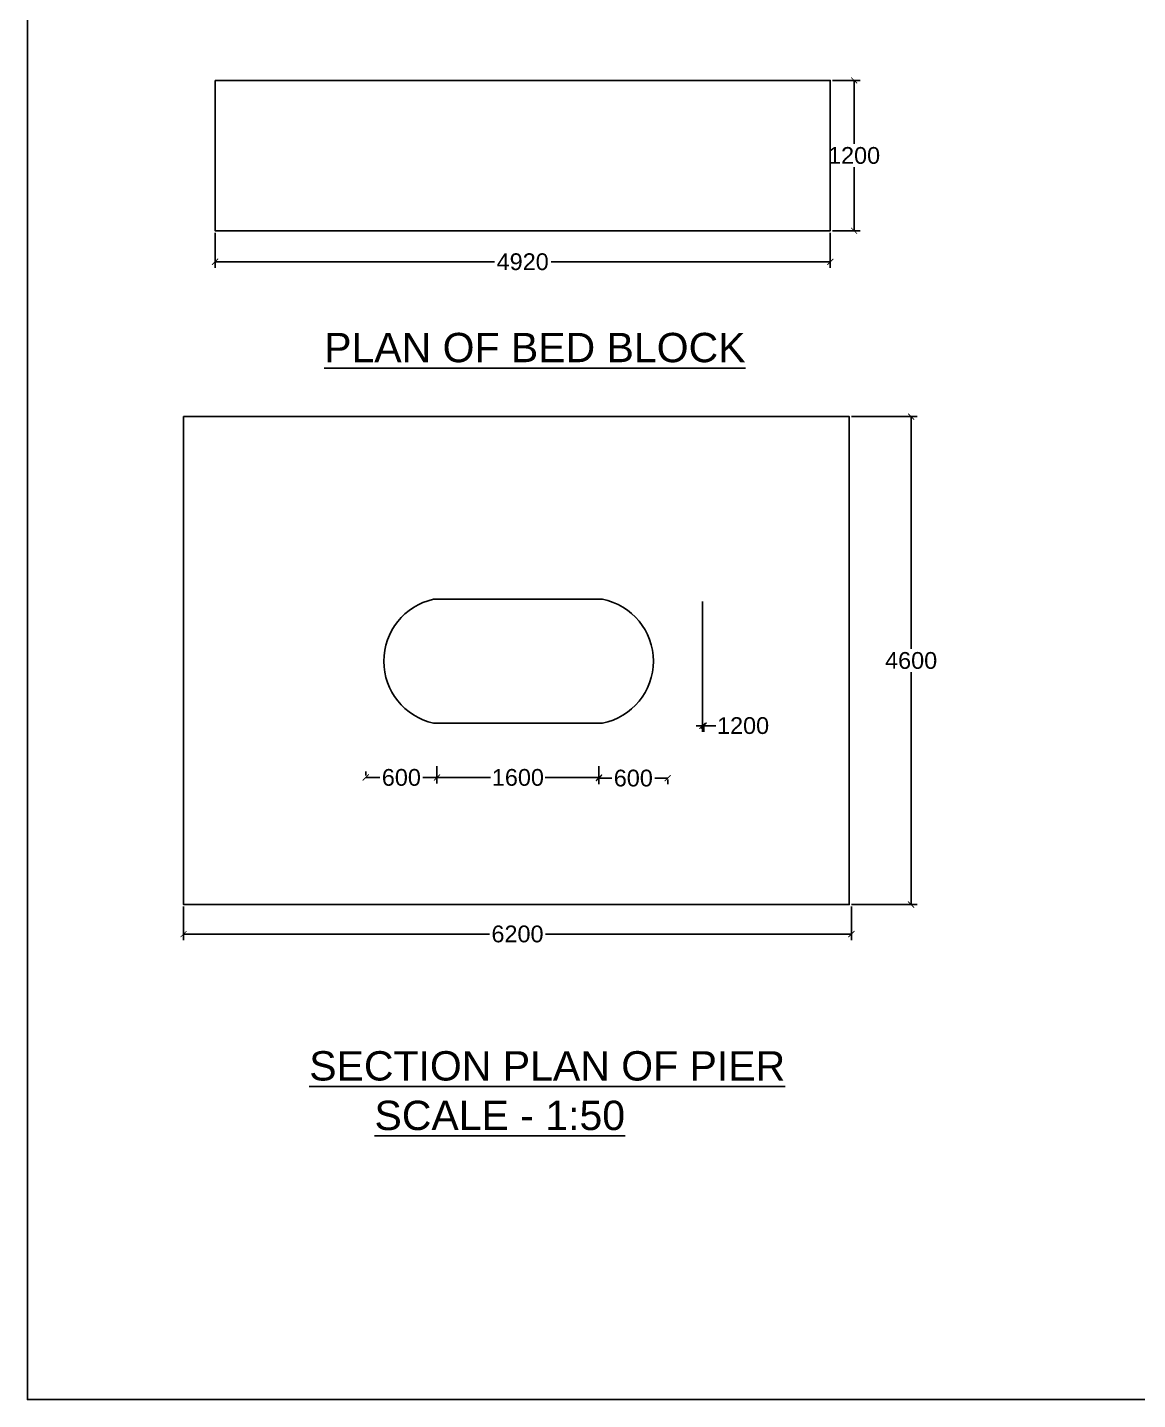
# Model space of a CAD drawing. Header units: inches. Extents: x 334 to 11487, y 357 to 10656.
# Drawn here: x 613.6 to 646.71, y 357.44 to 398.37 of the extents above; entities that cross this region are included whole.
import ezdxf

# ---------------------------------------------------------------- set-up
doc = ezdxf.new("R2010")
doc.units = ezdxf.units.IN
doc.header["$MEASUREMENT"] = 0
for name, color, linetype in [('DIMENSION', 255, 'Continuous'), ('DRAWING', 7, 'Continuous'), ('TEXT', 255, 'Continuous')]:
    doc.layers.add(name, color=color, linetype=linetype)
doc.styles.get("Standard").update_dxf_attribs({"font": 'arial.ttf'})
doc.dimstyles.new('dig', dxfattribs={"dimtxt": 0.1875, "dimasz": 0.18, "dimexe": 0.18, "dimexo": 0.0625, "dimgap": 0.09, "dimtad": 0, "dimtih": 1, "dimtoh": 1, "dimdec": 4, "dimzin": 0, "dimdsep": 46, "dimtxsty": 'Standard', "dimblk": 'ARCHTICK', "dimcen": 0.09, "dimadec": 0, "dimazin": 0, "dimtfac": 1, "dimtdec": 4, "dimtofl": 0, "dimtmove": 0, "dimatfit": 3, "dimldrblk": 'ARCHTICK', "dimfxl": 1, "dimtolj": 1, "dimtzin": 0, "dimarcsym": 0})

# ---------------------------------------------------------------- blocks, each defined once
blk = doc.blocks.new('_ArchTick')
at = {"color": 0, "linetype": 'ByBlock', "const_width": 0.15}
blk.add_lwpolyline([(-0.5, -0.5), (0.5, 0.5)], dxfattribs=at)
blk = doc.blocks.new('*D68')
at = {"layer": 'Defpoints', "color": 0, "ltscale": 0.02, "transparency": 16777216}
for p in [(619.201, 392.304), (637.545, 392.304), (637.545, 391.377)]:
    blk.add_point(p, dxfattribs=at)
at = {"layer": 'DIMENSION', "color": 0, "lineweight": -2, "ltscale": 0.02, "transparency": 16777216}
for p, q in [((619.201, 392.242), (619.201, 391.197)), ((637.545, 392.242), (637.545, 391.197)), ((619.201, 391.377), (627.528, 391.377)), ((637.545, 391.377), (629.219, 391.377))]:
    blk.add_line(p, q, dxfattribs=at)
at = {"layer": 'DIMENSION', "color": 0, "lineweight": -2, "ltscale": 0.02, "transparency": 16777216, "xscale": 0.18, "yscale": 0.18, "zscale": 0.18, "rotation": 180}
blk.add_blockref('_ArchTick', (619.201, 391.377), dxfattribs=at)
at = {"layer": 'DIMENSION', "color": 0, "lineweight": -2, "ltscale": 0.02, "transparency": 16777216, "xscale": 0.18, "yscale": 0.18, "zscale": 0.18}
blk.add_blockref('_ArchTick', (637.545, 391.377), dxfattribs=at)
at = {"layer": 'DIMENSION', "color": 0, "ltscale": 0.02, "transparency": 16777216, "insert": (628.373, 391.377), "char_height": 0.5, "attachment_point": 5}
blk.add_mtext('\\A1;4920', dxfattribs=at)
blk = doc.blocks.new('*D69')
at = {"layer": 'Defpoints', "color": 0, "ltscale": 0.02, "transparency": 16777216}
for p in [(637.545, 396.789), (637.545, 392.304), (638.255, 392.304)]:
    blk.add_point(p, dxfattribs=at)
at = {"layer": 'DIMENSION', "color": 0, "lineweight": -2, "ltscale": 0.02, "transparency": 16777216}
for p, q in [((637.608, 396.789), (638.435, 396.789)), ((638.255, 396.789), (638.255, 394.892)), ((638.255, 392.304), (638.255, 394.201)), ((637.608, 392.304), (638.435, 392.304))]:
    blk.add_line(p, q, dxfattribs=at)
at = {"layer": 'DIMENSION', "color": 0, "lineweight": -2, "ltscale": 0.02, "transparency": 16777216, "xscale": 0.18, "yscale": 0.18, "zscale": 0.18}
for p, rotation in [((638.255, 396.789), 90), ((638.255, 392.304), 270)]:
    blk.add_blockref('_ArchTick', p, dxfattribs=dict(at, rotation=rotation))
at = {"layer": 'DIMENSION', "color": 0, "ltscale": 0.02, "transparency": 16777216, "insert": (638.255, 394.547), "char_height": 0.5, "attachment_point": 5}
blk.add_mtext('\\A1;1200', dxfattribs=at)
blk = doc.blocks.new('*D70')
at = {"layer": 'Defpoints', "color": 0, "ltscale": 0.02, "transparency": 16777216}
for p in [(638.112, 386.76), (638.112, 372.205), (639.957, 372.205)]:
    blk.add_point(p, dxfattribs=at)
at = {"layer": 'DIMENSION', "color": 0, "lineweight": -2, "ltscale": 0.02, "transparency": 16777216}
for p, q in [((638.175, 386.76), (640.137, 386.76)), ((639.957, 386.76), (639.957, 379.828)), ((639.957, 372.205), (639.957, 379.138)), ((638.175, 372.205), (640.137, 372.205))]:
    blk.add_line(p, q, dxfattribs=at)
at = {"layer": 'DIMENSION', "color": 0, "lineweight": -2, "ltscale": 0.02, "transparency": 16777216, "xscale": 0.18, "yscale": 0.18, "zscale": 0.18}
for p, rotation in [((639.957, 386.76), 90), ((639.957, 372.205), 270)]:
    blk.add_blockref('_ArchTick', p, dxfattribs=dict(at, rotation=rotation))
at = {"layer": 'DIMENSION', "color": 0, "ltscale": 0.02, "transparency": 16777216, "insert": (639.957, 379.483), "char_height": 0.5, "attachment_point": 5}
blk.add_mtext('\\A1;4600', dxfattribs=at)
blk = doc.blocks.new('*D71')
at = {"layer": 'Defpoints', "color": 0, "ltscale": 0.02, "transparency": 16777216}
for p in [(618.262, 372.205), (638.175, 372.205), (638.175, 371.325)]:
    blk.add_point(p, dxfattribs=at)
at = {"layer": 'DIMENSION', "color": 0, "lineweight": -2, "ltscale": 0.02, "transparency": 16777216}
for p, q in [((618.262, 372.143), (618.262, 371.145)), ((638.175, 372.143), (638.175, 371.145)), ((618.262, 371.325), (627.381, 371.325)), ((638.175, 371.325), (629.055, 371.325))]:
    blk.add_line(p, q, dxfattribs=at)
at = {"layer": 'DIMENSION', "color": 0, "lineweight": -2, "ltscale": 0.02, "transparency": 16777216, "xscale": 0.18, "yscale": 0.18, "zscale": 0.18, "rotation": 180}
blk.add_blockref('_ArchTick', (618.262, 371.325), dxfattribs=at)
at = {"layer": 'DIMENSION', "color": 0, "lineweight": -2, "ltscale": 0.02, "transparency": 16777216, "xscale": 0.18, "yscale": 0.18, "zscale": 0.18}
blk.add_blockref('_ArchTick', (638.175, 371.325), dxfattribs=at)
at = {"layer": 'DIMENSION', "color": 0, "ltscale": 0.02, "transparency": 16777216, "insert": (628.218, 371.325), "char_height": 0.5, "attachment_point": 5}
blk.add_mtext('\\A1;6200', dxfattribs=at)
blk = doc.blocks.new('*D72')
at = {"layer": 'Defpoints', "color": 0, "ltscale": 0.02, "transparency": 16777216}
for p in [(625.814, 376.397), (630.646, 376.397), (630.646, 375.995)]:
    blk.add_point(p, dxfattribs=at)
at = {"layer": 'DIMENSION', "color": 0, "lineweight": -2, "ltscale": 0.02, "transparency": 16777216}
for p, q in [((625.814, 376.335), (625.814, 375.815)), ((630.646, 376.335), (630.646, 375.815)), ((625.814, 375.995), (627.418, 375.995)), ((630.646, 375.995), (629.043, 375.995))]:
    blk.add_line(p, q, dxfattribs=at)
at = {"layer": 'DIMENSION', "color": 0, "lineweight": -2, "ltscale": 0.02, "transparency": 16777216, "xscale": 0.18, "yscale": 0.18, "zscale": 0.18, "rotation": 180}
blk.add_blockref('_ArchTick', (625.814, 375.995), dxfattribs=at)
at = {"layer": 'DIMENSION', "color": 0, "lineweight": -2, "ltscale": 0.02, "transparency": 16777216, "xscale": 0.18, "yscale": 0.18, "zscale": 0.18}
blk.add_blockref('_ArchTick', (630.646, 375.995), dxfattribs=at)
at = {"layer": 'DIMENSION', "color": 0, "ltscale": 0.02, "transparency": 16777216, "insert": (628.23, 375.995), "char_height": 0.5, "attachment_point": 5}
blk.add_mtext('\\A1;1600', dxfattribs=at)
blk = doc.blocks.new('*D73')
at = {"layer": 'Defpoints', "color": 0, "ltscale": 0.02, "transparency": 16777216}
for p in [(623.695, 375.995), (623.695, 375.995), (625.814, 375.995)]:
    blk.add_point(p, dxfattribs=at)
at = {"layer": 'DIMENSION', "color": 0, "lineweight": -2, "ltscale": 0.02, "transparency": 16777216}
for p, q in [((623.695, 376.058), (623.695, 376.175)), ((625.814, 376.058), (625.814, 376.175)), ((623.695, 375.995), (624.112, 375.995)), ((625.814, 375.995), (625.398, 375.995))]:
    blk.add_line(p, q, dxfattribs=at)
at = {"layer": 'DIMENSION', "color": 0, "lineweight": -2, "ltscale": 0.02, "transparency": 16777216, "xscale": 0.18, "yscale": 0.18, "zscale": 0.18, "rotation": 180}
blk.add_blockref('_ArchTick', (623.695, 375.995), dxfattribs=at)
at = {"layer": 'DIMENSION', "color": 0, "lineweight": -2, "ltscale": 0.02, "transparency": 16777216, "xscale": 0.18, "yscale": 0.18, "zscale": 0.18}
blk.add_blockref('_ArchTick', (625.814, 375.995), dxfattribs=at)
at = {"layer": 'DIMENSION', "color": 0, "ltscale": 0.02, "transparency": 16777216, "insert": (624.755, 375.995), "char_height": 0.5, "attachment_point": 5}
blk.add_mtext('\\A1;600', dxfattribs=at)
blk = doc.blocks.new('*D74')
at = {"layer": 'Defpoints', "color": 0, "ltscale": 0.02, "transparency": 16777216}
for p in [(630.646, 375.995), (632.698, 375.995), (632.698, 375.975)]:
    blk.add_point(p, dxfattribs=at)
at = {"layer": 'DIMENSION', "color": 0, "lineweight": -2, "ltscale": 0.02, "transparency": 16777216}
for p, q in [((630.646, 375.975), (631.029, 375.975)), ((630.646, 375.933), (630.646, 375.795)), ((632.698, 375.975), (632.315, 375.975)), ((632.698, 375.933), (632.698, 375.795))]:
    blk.add_line(p, q, dxfattribs=at)
at = {"layer": 'DIMENSION', "color": 0, "lineweight": -2, "ltscale": 0.02, "transparency": 16777216, "xscale": 0.18, "yscale": 0.18, "zscale": 0.18, "rotation": 180}
blk.add_blockref('_ArchTick', (630.646, 375.975), dxfattribs=at)
at = {"layer": 'DIMENSION', "color": 0, "lineweight": -2, "ltscale": 0.02, "transparency": 16777216, "xscale": 0.18, "yscale": 0.18, "zscale": 0.18}
blk.add_blockref('_ArchTick', (632.698, 375.975), dxfattribs=at)
at = {"layer": 'DIMENSION', "color": 0, "ltscale": 0.02, "transparency": 16777216, "insert": (631.672, 375.975), "char_height": 0.5, "attachment_point": 5}
blk.add_mtext('\\A1;600', dxfattribs=at)
blk = doc.blocks.new('*D75')
at = {"layer": 'Defpoints', "color": 0, "ltscale": 0.02, "transparency": 16777216}
for p in [(633.731, 381.302), (633.772, 377.623), (633.772, 377.54)]:
    blk.add_point(p, dxfattribs=at)
at = {"layer": 'DIMENSION', "color": 0, "lineweight": -2, "ltscale": 0.02, "transparency": 16777216}
for p, q in [((633.731, 381.24), (633.731, 377.36)), ((633.731, 377.54), (633.551, 377.54)), ((633.772, 377.561), (633.772, 377.36)), ((633.772, 377.54), (634.132, 377.54))]:
    blk.add_line(p, q, dxfattribs=at)
at = {"layer": 'DIMENSION', "color": 0, "lineweight": -2, "ltscale": 0.02, "transparency": 16777216, "xscale": 0.18, "yscale": 0.18, "zscale": 0.18}
blk.add_blockref('_ArchTick', (633.731, 377.54), dxfattribs=at)
at = {"layer": 'DIMENSION', "color": 0, "lineweight": -2, "ltscale": 0.02, "transparency": 16777216, "xscale": 0.18, "yscale": 0.18, "zscale": 0.18, "rotation": 180}
blk.add_blockref('_ArchTick', (633.772, 377.54), dxfattribs=at)
at = {"layer": 'DIMENSION', "color": 0, "ltscale": 0.02, "transparency": 16777216, "insert": (634.945, 377.54), "char_height": 0.5, "attachment_point": 5}
blk.add_mtext('\\A1;1200', dxfattribs=at)

msp = doc.modelspace()

# ---------------------------------------------------------------- linework, layer by layer
at = {"layer": 'DIMENSION', "ltscale": 0.02}
msp.add_lwpolyline([(613.60478, 437.56475), (725.90106, 437.56475), (725.90106, 357.43972), (613.60478, 357.43972)], close=True, dxfattribs=at)
at = {"layer": 'DRAWING', "ltscale": 0.02}
for p, q in [((625.70947, 381.31097), (630.75319, 381.31097)), ((630.75319, 377.61647), (625.70947, 377.61647))]:
    msp.add_line(p, q, dxfattribs=at)
at = {"layer": 'DRAWING'}
msp.add_lwpolyline([(619.20122, 396.78905), (637.54542, 396.78905), (637.54542, 392.30422), (619.20122, 392.30422)], close=True, dxfattribs=at)
at = {"layer": 'DRAWING', "ltscale": 0.02}
msp.add_lwpolyline([(618.26217, 386.76042), (638.11211, 386.76042), (638.11211, 372.20549), (618.26217, 372.20549)], close=True, dxfattribs=at)
for centre, radius, start, end in [((626.12786, 379.46372), 1.89404, 102.761883, 257.238117), ((630.38991, 379.46372), 1.88263, 281.125655, 78.874345)]:
    msp.add_arc(centre, radius, start, end, dxfattribs=at)

# ---------------------------------------------------------------- texts
at = {"layer": 'TEXT'}
for s, p in [('%%UPLAN OF BED BLOCK', (622.45275, 388.38267)), ('%%USECTION PLAN OF PIER', (622.00757, 366.95623)), ('%%USCALE - 1:50', (623.9537, 365.47863))]:
    msp.add_text(s, height=0.875, dxfattribs=at).set_placement(p)

# ---------------------------------------------------------------- dimensions: what is measured, and where the dimension line sits
at = {"layer": 'DIMENSION', "ltscale": 0.02}
for base, p1, p2, text, picture, middle in [((638.25541, 392.30422), (637.54542, 396.78905), (637.54542, 392.30422), '1200', '*D69', (638.25541, 394.54664)), ((639.95724, 372.20549), (638.11211, 386.76042), (638.11211, 372.20549), '4600', '*D70', (639.95724, 379.48296))]:
    dim = msp.add_linear_dim(base=base, p1=p1, p2=p2, angle=90, text=text, dimstyle='dig', override={"dimtxt": 0.5}, dxfattribs=at)
    dim.commit()
    dim.dimension.update_dxf_attribs({"geometry": picture, "text_midpoint": middle})
for base, p1, p2, text, picture, middle in [((637.54542, 391.37729), (619.20122, 392.30422), (637.54542, 392.30422), '4920', '*D68', (628.37332, 391.37729)), ((633.77242, 377.53988), (633.73058, 381.30205), (633.77242, 377.62348), '1200', '*D75', (634.94463, 377.53988)), ((623.69528, 375.99515), (625.81447, 375.99515), (623.69528, 375.99515), '600', '*D73', (624.75487, 375.99515)), ((630.64623, 375.99515), (625.81447, 376.39733), (630.64623, 376.39733), '1600', '*D72', (628.23035, 375.99515)), ((632.69807, 375.97548), (630.64623, 375.99515), (632.69807, 375.99515), '600', '*D74', (631.67215, 375.97548)), ((638.17461, 371.32541), (618.26217, 372.20549), (638.17461, 372.20549), '6200', '*D71', (628.21839, 371.32541))]:
    dim = msp.add_linear_dim(base=base, p1=p1, p2=p2, text=text, dimstyle='dig', override={"dimtxt": 0.5}, dxfattribs=at)
    dim.commit()
    dim.dimension.update_dxf_attribs({"geometry": picture, "text_midpoint": middle})

doc.saveas('drawing.dxf')
